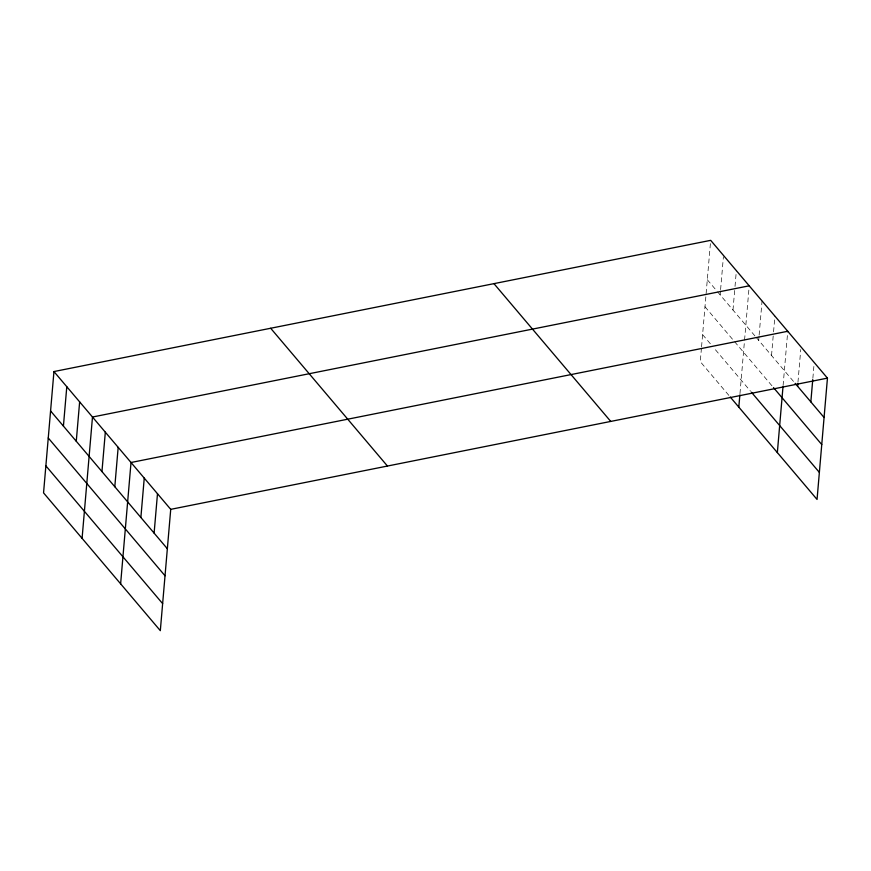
<?xml version="1.0" encoding="UTF-8"?>
<svg xmlns="http://www.w3.org/2000/svg" width="871" height="871" viewBox="0 0 871 871"><rect width="100%" height="100%" fill="white"/><g stroke="black" fill="none" stroke-linecap="round" stroke-linejoin="round"><path stroke-width="0.65" stroke-dasharray="4.36 3.27" d="M701.438 348.139L700.273 361.65L729.397 396.011M701.558 346.789L710.562 241.648M720.143 294.877L720.48 290.936M720.6 289.629L723.409 256.803M732.99 310.032L734.906 287.713M735.015 286.407L736.365 270.652M739.969 393.605L744.444 341.41M744.563 340.06L749.212 285.808M758.685 340.343L759.022 336.413M759.131 335.095L762.06 300.963M771.532 355.51L773.437 333.19M773.557 331.873L774.907 316.119M783.094 385.526L787.743 331.274M797.945 382.336L800.754 349.521M812.861 378.264L813.873 366.451M707.306 279.722L716.724 290.838M717.573 291.85L755.255 336.304M756.115 337.317L794.298 382.369M704.987 306.755L772.631 386.582M702.592 334.616L711.161 344.72M715.439 349.772L750.552 391.199"/><path stroke-width="1.31" d="M53.948 371.558L43.55 492.877L160.318 630.658L170.727 509.35L53.948 371.558L710.682 240.342L827.45 378.123L817.052 499.442L730.246 397.024M63.42 426.104L66.795 386.713M76.267 441.259L79.642 401.869M82.081 538.343L92.489 417.024L749.212 285.808M101.951 471.57L105.326 432.179M114.798 486.726L118.173 447.346M120.623 583.82L131.02 462.501L787.743 331.274M140.873 517.494L144.248 478.114M154.113 533.117L157.488 493.726M738.815 407.127L739.86 394.955M777.346 452.593L782.985 386.887M797.607 386.278L797.836 383.654M810.836 401.89L812.752 379.571M170.727 509.35L827.45 378.123M795.125 383.349L824.075 417.503M773.492 387.595L821.756 444.548M751.412 392.211L819.371 472.409M493.955 283.641L610.734 421.422M270.674 328.258L387.443 466.039M50.572 410.938L167.341 548.73M48.253 437.982L165.022 575.764M45.869 465.843L162.637 603.625"/></g></svg>
